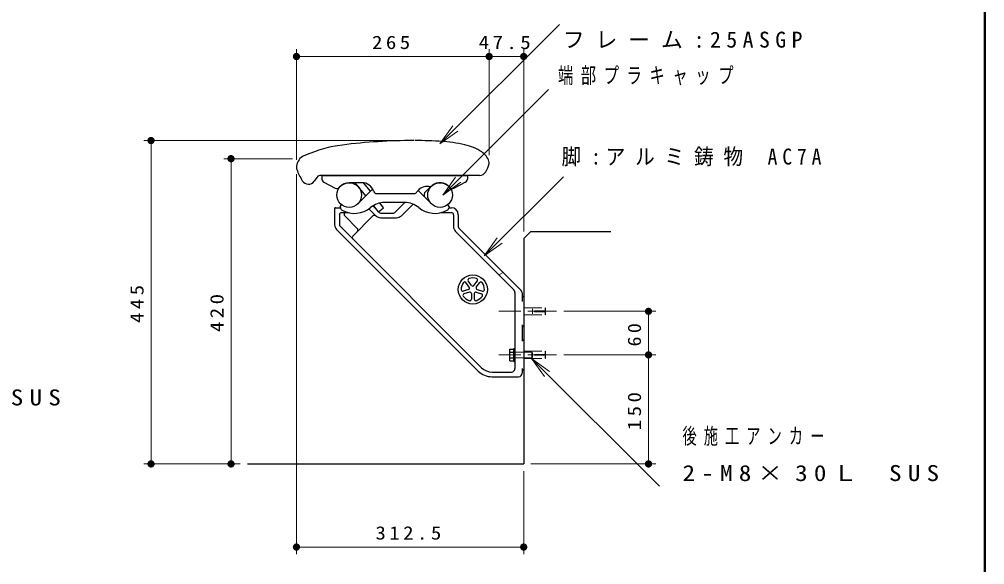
# Model space of a CAD drawing. Units: millimetres on the paper, scale 1:10. Extents: x -365 to 0, y 0 to 257.
# Drawn here: x -132.8 to 0, y 67.7 to 142.7 of the extents above; entities that cross this region are included whole.
import ezdxf

# ---------------------------------------------------------------- set-up
doc = ezdxf.new("R2010")
doc.units = ezdxf.units.MM
for name, pattern in [('USER1', [4.5, 2.5, -2]), ('USER2', [6, 3, -1, 1, -1]), ('USER3', [8, 3, -1, 1, -1, 1, -1])]:
    doc.linetypes.add(name, pattern=pattern)
doc.layers.add('LY_1', color=4, linetype='Continuous', lineweight=25)
doc.layers.add('LY_3', color=7, linetype='Continuous', lineweight=13)
doc.styles.add('ＭＳ ゴシック', font='')
doc.styles.get('ＭＳ ゴシック').set_extended_font_data('MS Gothic')

# ---------------------------------------------------------------- blocks, each defined once
blk = doc.blocks.new('open_arrow')
at = {"color": 0, "linetype": 'Continuous', "lineweight": -2}
blk.add_lwpolyline([(7.5, 1.25), (0, 0), (7.5, -1.25)], dxfattribs=at)
blk = doc.blocks.new('filled_dot')
at = {"color": 0, "linetype": 'Continuous', "lineweight": -2, "const_width": 1.25}
blk.add_lwpolyline([(-0.625, 0, 1), (0.625, 0, 1)], format="xyb", close=True, dxfattribs=at)

msp = doc.modelspace()

# ---------------------------------------------------------------- linework, layer by layer
at = {"layer": 'LY_1', "color": 7, "lineweight": 13}
for p, q in [((-74.928, 125.591), (-58.488, 142.03)), ((-94.645, 123.429), (-94.645, 138.626)), ((-68.145, 124.027), (-68.145, 138.626)), ((-63.395, 113.56), (-63.395, 138.626)), ((-94.645, 137.626), (-68.145, 137.626)), ((-68.145, 137.626), (-63.395, 137.626)), ((-74.524, 118.557), (-59.985, 133.096)), ((-79.482, 126.06), (-115.645, 126.06)), ((-114.645, 81.56), (-114.645, 126.06)), ((-95.186, 123.565), (-104.642, 123.565)), ((-103.642, 81.56), (-103.642, 123.565)), ((-94.645, 121.429), (-94.645, 69.121)), ((-68.834, 110.181), (-57.93, 121.086)), ((-57.895, 102.56), (-45.233, 102.56)), ((-46.233, 102.56), (-46.233, 96.56)), ((-62.321, 96.068), (-44.738, 78.484)), ((-57.895, 96.56), (-45.233, 96.56)), ((-46.233, 96.56), (-46.233, 81.56)), ((-102.395, 81.56), (-115.645, 81.56)), ((-102.395, 81.56), (-104.642, 81.56)), ((-62.395, 81.56), (-45.233, 81.56)), ((-63.395, 80.56), (-63.395, 69.121)), ((-63.395, 70.121), (-94.645, 70.121))]:
    msp.add_line(p, q, dxfattribs=at)
at = {"layer": 'LY_1'}
for p, q in [((-91.689, 121.14), (-92.193, 120.463)), ((-69.47, 121.26), (-91.448, 121.26)), ((-76.91, 119.02), (-76.17, 119.76)), ((-84.163, 117.06), (-83.275, 116.172)), ((-83.356, 116.253), (-84.057, 117.125)), ((-82.654, 116.818), (-83.07, 117.334)), ((-81.102, 116.172), (-79.734, 117.54)), ((-80.218, 115.713), (-78.615, 117.315)), ((-89.395, 116.71), (-89.395, 114.484)), ((-89.295, 116.81), (-88.644, 116.81)), ((-88.745, 115.86), (-88.745, 114.484)), ((-88.445, 116.16), (-87.597, 116.16)), ((-88.014, 115.679), (-86.284, 113.949)), ((-86.885, 112.924), (-84.127, 115.681)), ((-86.885, 112.924), (-84.127, 115.681)), ((-84.689, 116.667), (-83.734, 115.713)), ((-83.062, 116.084), (-81.314, 116.084)), ((-74.693, 116.16), (-73.345, 116.16)), ((-73.646, 116.81), (-73.345, 116.81)), ((-73.045, 115.86), (-73.045, 114.215)), ((-72.395, 115.86), (-72.395, 114.215)), ((-88.657, 114.272), (-69.182, 94.796)), ((-83.063, 115.434), (-80.89, 115.434)), ((-89.117, 113.812), (-69.641, 94.337)), ((-64.742, 105.518), (-72.767, 113.543)), ((-63.742, 105.437), (-72.307, 114.002)), ((-63.395, 112.56), (-63.395, 81.56)), ((-70.88, 105.888), (-71.345, 106.528)), ((-70.557, 106.123), (-71.022, 106.763)), ((-70.233, 106.123), (-69.768, 106.763)), ((-69.91, 105.888), (-69.445, 106.528)), ((-70.981, 105.58), (-71.733, 105.336)), ((-70.857, 105.2), (-71.609, 104.956)), ((-70.595, 105.01), (-70.595, 104.219)), ((-70.195, 105.01), (-70.195, 104.219)), ((-69.933, 105.2), (-69.181, 104.955)), ((-69.81, 105.58), (-69.057, 105.336)), ((-64.595, 105.164), (-64.595, 94.71)), ((-63.595, 105.083), (-63.595, 103.907)), ((-63.395, 104.56), (-63.395, 100.56)), ((-63.595, 100.684), (-63.595, 98.437)), ((-63.395, 98.56), (-63.395, 94.56)), ((-63.595, 94.684), (-63.595, 94.06)), ((-67.767, 94.21), (-65.095, 94.21)), ((-67.767, 93.56), (-64.095, 93.56))]:
    msp.add_line(p, q, dxfattribs=at)
at = {"layer": 'LY_1', "color": 131}
for p, q in [((-91.145, 121.26), (-91.145, 120.765)), ((-91.145, 121.26), (-71.145, 121.26)), ((-71.145, 121.26), (-71.145, 120.765)), ((-90.875, 120.32), (-89.322, 119.516)), ((-85.645, 120.26), (-87.395, 120.26)), ((-71.415, 120.32), (-72.968, 119.516)), ((-83.559, 118.76), (-78.489, 118.76))]:
    msp.add_line(p, q, dxfattribs=at)
at = {"layer": 'LY_1', "color": 7}
for p, q in [((-85.114, 118.438), (-86.581, 120.26)), ((-84.474, 119.078), (-85.426, 120.26)), ((-86.193, 117.358), (-84.304, 119.248)), ((-76.097, 117.358), (-77.922, 119.183)), ((-88.645, 116.973), (-88.447, 117.225)), ((-88.645, 116.974), (-88.596, 116.778)), ((-83.356, 116.254), (-84.057, 117.125)), ((-82.655, 116.818), (-83.18, 117.47)), ((-79.755, 117.54), (-82.535, 117.54)), ((-73.645, 116.974), (-73.843, 117.225)), ((-73.645, 116.974), (-73.694, 116.778)), ((-83.356, 116.254), (-82.655, 116.818)), ((-62.395, 113.56), (-63.395, 112.56)), ((-62.395, 113.56), (-51.395, 113.56)), ((-101.395, 81.56), (-63.395, 81.56))]:
    msp.add_line(p, q, dxfattribs=at)
at = {"layer": 'LY_1', "lineweight": 13}
msp.add_line((-66.824, 107.6), (-66.224, 107.919), dxfattribs=at)
at = {"layer": 'LY_1', "color": 7, "linetype": 'USER2', "lineweight": 13}
for p, q in [((-66.805, 102.56), (-58.895, 102.56)), ((-66.805, 96.56), (-58.895, 96.56))]:
    msp.add_line(p, q, dxfattribs=at)
at = {"layer": 'LY_1', "color": 2, "linetype": 'USER1', "lineweight": 13}
for p, q in [((-63.395, 103.06), (-60.445, 103.06)), ((-63.395, 102.06), (-63.395, 103.06)), ((-61.895, 102.61), (-60.395, 102.61)), ((-61.895, 102.51), (-61.895, 102.61)), ((-61.895, 102.51), (-60.395, 102.51)), ((-60.395, 103.01), (-60.445, 103.06)), ((-60.445, 103.06), (-60.445, 102.61)), ((-60.445, 102.06), (-60.445, 102.51)), ((-60.395, 103.01), (-60.395, 102.61)), ((-60.395, 102.11), (-60.395, 102.51)), ((-63.395, 102.06), (-60.445, 102.06)), ((-60.395, 102.11), (-60.445, 102.06)), ((-64.755, 96.96), (-62.255, 96.96)), ((-64.755, 96.96), (-62.755, 96.96)), ((-63.395, 97.06), (-60.445, 97.06)), ((-63.395, 96.06), (-63.395, 97.06)), ((-62.255, 96.16), (-62.255, 96.96)), ((-60.395, 97.01), (-60.445, 97.06)), ((-60.445, 97.06), (-60.445, 96.61)), ((-60.395, 97.01), (-60.395, 96.61)), ((-64.755, 96.16), (-62.255, 96.16)), ((-64.755, 96.16), (-62.755, 96.16)), ((-63.395, 96.06), (-60.445, 96.06)), ((-61.895, 96.61), (-60.395, 96.61)), ((-61.895, 96.51), (-61.895, 96.61)), ((-61.895, 96.51), (-60.395, 96.51)), ((-60.445, 96.06), (-60.445, 96.51)), ((-60.395, 96.11), (-60.445, 96.06)), ((-60.395, 96.11), (-60.395, 96.51))]:
    msp.add_line(p, q, dxfattribs=at)
at = {"layer": 'LY_1', "color": 7, "linetype": 'USER3', "lineweight": 13}
for p, q in [((-62.195, 102.228), (-62.195, 102.893)), ((-62.195, 96.228), (-62.195, 96.893))]:
    msp.add_line(p, q, dxfattribs=at)
at = {"layer": 'LY_1', "color": 2}
for p, q in [((-65.305, 95.77), (-65.305, 97.35)), ((-65.305, 97.35), (-64.755, 97.35)), ((-65.305, 96.955), (-64.755, 96.955)), ((-64.755, 95.66), (-64.755, 97.46)), ((-64.755, 97.46), (-64.595, 97.46)), ((-64.595, 95.66), (-64.595, 97.46)), ((-65.305, 96.165), (-64.755, 96.165)), ((-65.305, 95.77), (-64.755, 95.77)), ((-64.755, 95.66), (-64.595, 95.66))]:
    msp.add_line(p, q, dxfattribs=at)
at = {"layer": 'LY_1', "color": 7}
for centre in [(-87.395, 118.56), (-74.895, 118.56)]:
    msp.add_circle(centre, 1.7, dxfattribs=at)
at = {"layer": 'LY_1'}
msp.add_circle((-70.395, 105.56), 2, dxfattribs=at)
for centre, radius, start, end in [((-86.093, 107.508), 18.079, 97.11211, 113.86996), ((-78.482, 46.508), 79.553, 90.03074, 97.11211), ((-78.318, 67.189), 58.871, 86.38793, 90.03074), ((-76.139, 104.484), 21.502, 77.48298, 86.38793), ((-72.971, 118.757), 6.882, 56.45667, 77.48298), ((-93.235, 122.701), 1.285, 117.13695, 154.93469), ((-90.169, 116.719), 8.007, 113.86996, 117.13695), ((-70.567, 122.382), 2.532, 19.38338, 56.45667), ((-93.527, 122.429), 1.118, 160.38069, 183.71566), ((-93.645, 122.421), 1, 183.71566, 199.35144), ((-89.852, 121.119), 5.02, 154.93469, 160.38069), ((-72.068, 123.769), 4.005, 329.86872, 347.46878), ((-68.733, 123.027), 0.588, 347.46878, 19.38338), ((-87.038, 124.742), 8.003, 199.35144, 211.71387), ((-91.448, 120.96), 0.3, 90, 143.3), ((-69.47, 122.26), 1, 270, 329.86872), ((-92.995, 121.06), 1, 211.71387, 323.3), ((-76.451, 118.56), 0.65, 135.00001, 202.37897), ((-89.295, 116.71), 0.1, 89.99998, 179.99996), ((-88.445, 115.86), 0.3, 89.99998, 179.99996), ((-87.802, 115.891), 0.3, 116.19559, 224.99997), ((-83.915, 115.469), 0.3, 44.99918, 135.00001), ((-83.062, 116.384), 0.95, 224.99999, 270.00002), ((-83.062, 116.384), 0.3, 224.99999, 270.00002), ((-81.314, 116.384), 0.3, 270.00002, 315), ((-80.889, 116.384), 0.95, 270.00002, 315), ((-73.345, 115.86), 0.95, 0, 89.99998), ((-73.345, 115.86), 0.3, 0, 89.99998), ((-88.445, 114.484), 0.95, 179.99998, 224.99999), ((-88.445, 114.484), 0.3, 179.99998, 224.99999), ((-72.095, 114.215), 0.95, 179.99998, 224.99999), ((-72.095, 114.215), 0.3, 179.99998, 225.00003), ((-86.673, 112.711), 0.3, 135.00001, 224.99997), ((-86.496, 113.737), 0.3, 315, 45), ((-70.395, 105.56), 1.6, 142.60154, 181.39843), ((-71.507, 106.411), 0.2, 36.00011, 142.60162), ((-70.86, 106.881), 0.2, 109.39839, 215.99994), ((-70.395, 105.56), 1.6, 70.60154, 109.39844), ((-69.93, 106.881), 0.2, 324.00011, 70.60162), ((-69.283, 106.411), 0.2, 37.39839, 143.99992), ((-70.395, 105.56), 1.6, 358.60155, 37.39844), ((-71.795, 105.526), 0.2, 181.39841, 287.99994), ((-71.547, 104.765), 0.2, 108.0001, 214.60162), ((-71.042, 105.771), 0.2, 287.99991, 35.99998), ((-70.795, 105.01), 0.2, 359.9999, 107.99998), ((-70.395, 106.241), 0.2, 215.99991, 323.99998), ((-69.995, 105.01), 0.2, 71.9999, 179.99996), ((-69.748, 105.771), 0.2, 143.9999, 251.99997), ((-69.243, 104.765), 0.2, 325.3984, 71.99993), ((-68.996, 105.526), 0.2, 252.00011, 358.60163), ((-65.095, 105.164), 0.5, 0, 44.99997), ((-64.095, 105.083), 0.5, 0, 44.99997), ((-70.395, 105.56), 1.6, 214.60156, 253.39845), ((-70.795, 104.219), 0.2, 253.3984, 359.99994), ((-69.995, 104.219), 0.2, 180.00012, 286.60164), ((-70.395, 105.56), 1.6, 286.60155, 325.39845), ((-63.395, 104.76), 0.2, 179.99998, 270.00002), ((-63.395, 100.36), 0.2, 89.99998, 179.99996), ((-63.395, 98.76), 0.2, 179.99998, 270.00002), ((-67.767, 96.21), 2.65, 224.99999, 270.00002), ((-67.767, 96.21), 2, 224.99999, 270.00002), ((-65.095, 94.71), 0.5, 270.00002, 0), ((-63.395, 94.36), 0.2, 89.99998, 179.99996), ((-64.095, 94.06), 0.5, 270.00002, 0)]:
    msp.add_arc(centre, radius, start, end, dxfattribs=at)
at = {"layer": 'LY_1', "color": 131}
for centre, radius, start, end in [((-90.645, 120.765), 0.5, 180, 242.62388), ((-89.092, 119.96), 0.5, 242.62388, 320.47886), ((-87.395, 118.56), 1.7, 90.00006, 140.47887), ((-85.645, 118.56), 1.7, 18.553, 90.00005), ((-76.645, 118.06), 1.7, 81.51153, 146.94426), ((-76.32, 120.236), 0.5, 261.51171, 310.37904), ((-74.895, 118.56), 1.7, 39.52114, 130.37918), ((-73.198, 119.96), 0.5, 219.52113, 297.37612), ((-71.645, 120.765), 0.5, 297.37612, 0), ((-83.559, 119.26), 0.5, 198.55272, 270), ((-78.489, 119.26), 0.5, 270, 326.94406)]:
    msp.add_arc(centre, radius, start, end, dxfattribs=at)
at = {"layer": 'LY_1', "color": 7}
for centre, radius, start, end in [((-83.597, 118.54), 1, 123.69821, 135.00003), ((-86.688, 119.54), 3.5, 241.68463, 309.71514), ((-82.535, 114.54), 3, 90.00002, 129.71514), ((-79.755, 114.54), 3, 50.28485, 90.00002), ((-75.602, 119.54), 3.5, 230.28487, 298.31532), ((-88.111, 116.899), 0.5, 194.03618, 241.68465), ((-74.179, 116.899), 0.5, 298.31531, 345.96377)]:
    msp.add_arc(centre, radius, start, end, dxfattribs=at)
at = {"layer": 'LY_3', "lineweight": 50}
msp.add_line((0, 0), (0, 257), dxfattribs=at)

# ---------------------------------------------------------------- block references
at = {"layer": 'LY_1', "color": 7, "lineweight": 13, "xscale": 0.4, "yscale": 0.4}
for p in [(-94.645, 137.626), (-68.145, 137.626), (-94.645, 70.121)]:
    msp.add_blockref('filled_dot', p, dxfattribs=at)
for name, p, rotation in [('filled_dot', (-68.145, 137.626), 180), ('filled_dot', (-63.395, 137.626), 180), ('open_arrow', (-74.928, 125.591), 45), ('filled_dot', (-114.645, 126.06), 270), ('filled_dot', (-103.642, 123.565), 270), ('open_arrow', (-74.524, 118.557), 45), ('open_arrow', (-68.834, 110.181), 45), ('filled_dot', (-46.233, 102.56), 270), ('filled_dot', (-46.233, 96.56), 270), ('filled_dot', (-46.233, 96.56), 90), ('open_arrow', (-62.321, 96.068), 315), ('filled_dot', (-114.645, 81.56), 90), ('filled_dot', (-103.642, 81.56), 90), ('filled_dot', (-46.233, 81.56), 90), ('filled_dot', (-63.395, 70.121), 180)]:
    msp.add_blockref(name, p, dxfattribs=dict(at, rotation=rotation))

# ---------------------------------------------------------------- texts
at = {"layer": 'LY_1', "color": 7, "style": 'ＭＳ ゴシック'}
for s, insert, char_height, attachment_point in [('\\T1.5;\\~フレーム:25ASGP', (-60.259, 139.896), 2.199, 4), ('\\T1.33;\\W1.15;265', (-81.395, 138.626), 1.833, 8), ('\\T1.33;\\W1.15;47.5', (-65.77, 138.626), 1.833, 8), ('\\T1.5;\\W0.7;\\~端部プラキャップ', (-60.259, 134.896), 2.199, 4), ('\\T1.5;\\W0.9;脚:アルミ鋳物\\~AC7A', (-58.188, 123.736), 2.199, 4), ('\\T1.5;\\W1.15;2-M8×25L\u3000SUS', (-162.33, 90.693), 2.199, 4), ('\\T1.5;\\W0.65;後施工アンカー', (-41.552, 85.284), 2.199, 4), ('\\T1.5;\\W1.15;2-M8×30Ｌ\\~SUS', (-41.552, 80.284), 2.199, 4), ('\\T1.33;\\W1.15;312.5', (-79.02, 71.121), 1.833, 8)]:
    msp.add_mtext(s, dxfattribs=dict(at, insert=insert, char_height=char_height, attachment_point=attachment_point))
at = {"layer": 'LY_1', "color": 7, "char_height": 1.833, "attachment_point": 8, "rotation": 90, "style": 'ＭＳ ゴシック'}
for s, insert in [('\\T1.33;\\W1.15;445', (-115.645, 103.81)), ('\\T1.33;\\W1.15;420', (-104.642, 102.563)), ('\\T1.34;\\W1.1;60', (-47.233, 99.56)), ('\\T1.33;\\W1.15;150', (-47.233, 89.06))]:
    msp.add_mtext(s, dxfattribs=dict(at, insert=insert))

doc.saveas('drawing.dxf')
